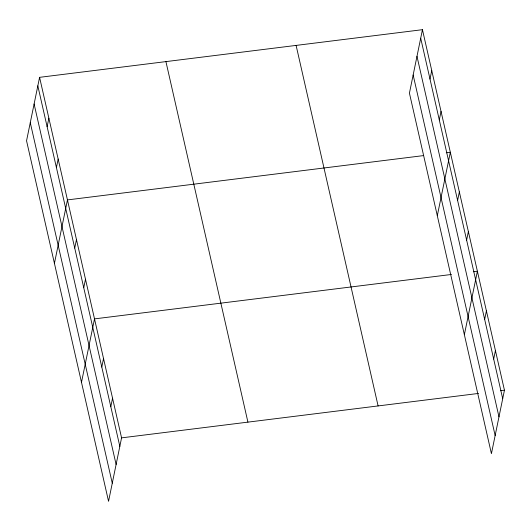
<?xml version="1.0" encoding="UTF-8"?>
<svg xmlns="http://www.w3.org/2000/svg" width="531" height="531" viewBox="0 0 531 531"><rect width="100%" height="100%" fill="white"/><g stroke="black" fill="none" stroke-linecap="round" stroke-linejoin="round"><path stroke-width="0.8" d="M39.579 77.334L26.55 140.795L108.55 501.317L121.572 437.856L39.579 77.334L422.45 29.683L504.45 390.205L491.421 453.666L409.428 93.144L422.45 29.683M47.12 126.71L48.872 118.194M56.412 167.57L58.164 159.054M54.427 263.369L67.457 199.908L423.605 155.59M74.725 248.083L76.477 239.567M83.745 287.742L85.498 279.226M81.489 382.34L94.511 318.885L451.476 274.461M101.786 367.06L103.532 358.538M110.806 406.719L112.552 398.197M429.997 79.059L431.743 70.543M439.29 119.92L441.042 111.404M437.305 215.719L450.334 152.264L446.286 152.769M457.603 200.439L459.355 191.923M466.623 240.098L468.369 231.576M464.366 334.696L477.389 271.235L473.34 271.739M484.664 319.41L486.409 310.894M493.684 359.069L495.43 350.553M121.572 437.856L478.531 393.431M500.401 390.71L504.45 390.205M420.705 38.205L502.704 398.728M416.981 56.332L498.981 416.855M413.151 75.01L495.144 435.539M296.106 45.407L378.099 405.93M165.924 61.609L247.924 422.132M37.827 85.849L119.827 446.372M34.103 103.983L116.103 464.506M30.274 122.661L112.267 483.183"/></g></svg>
